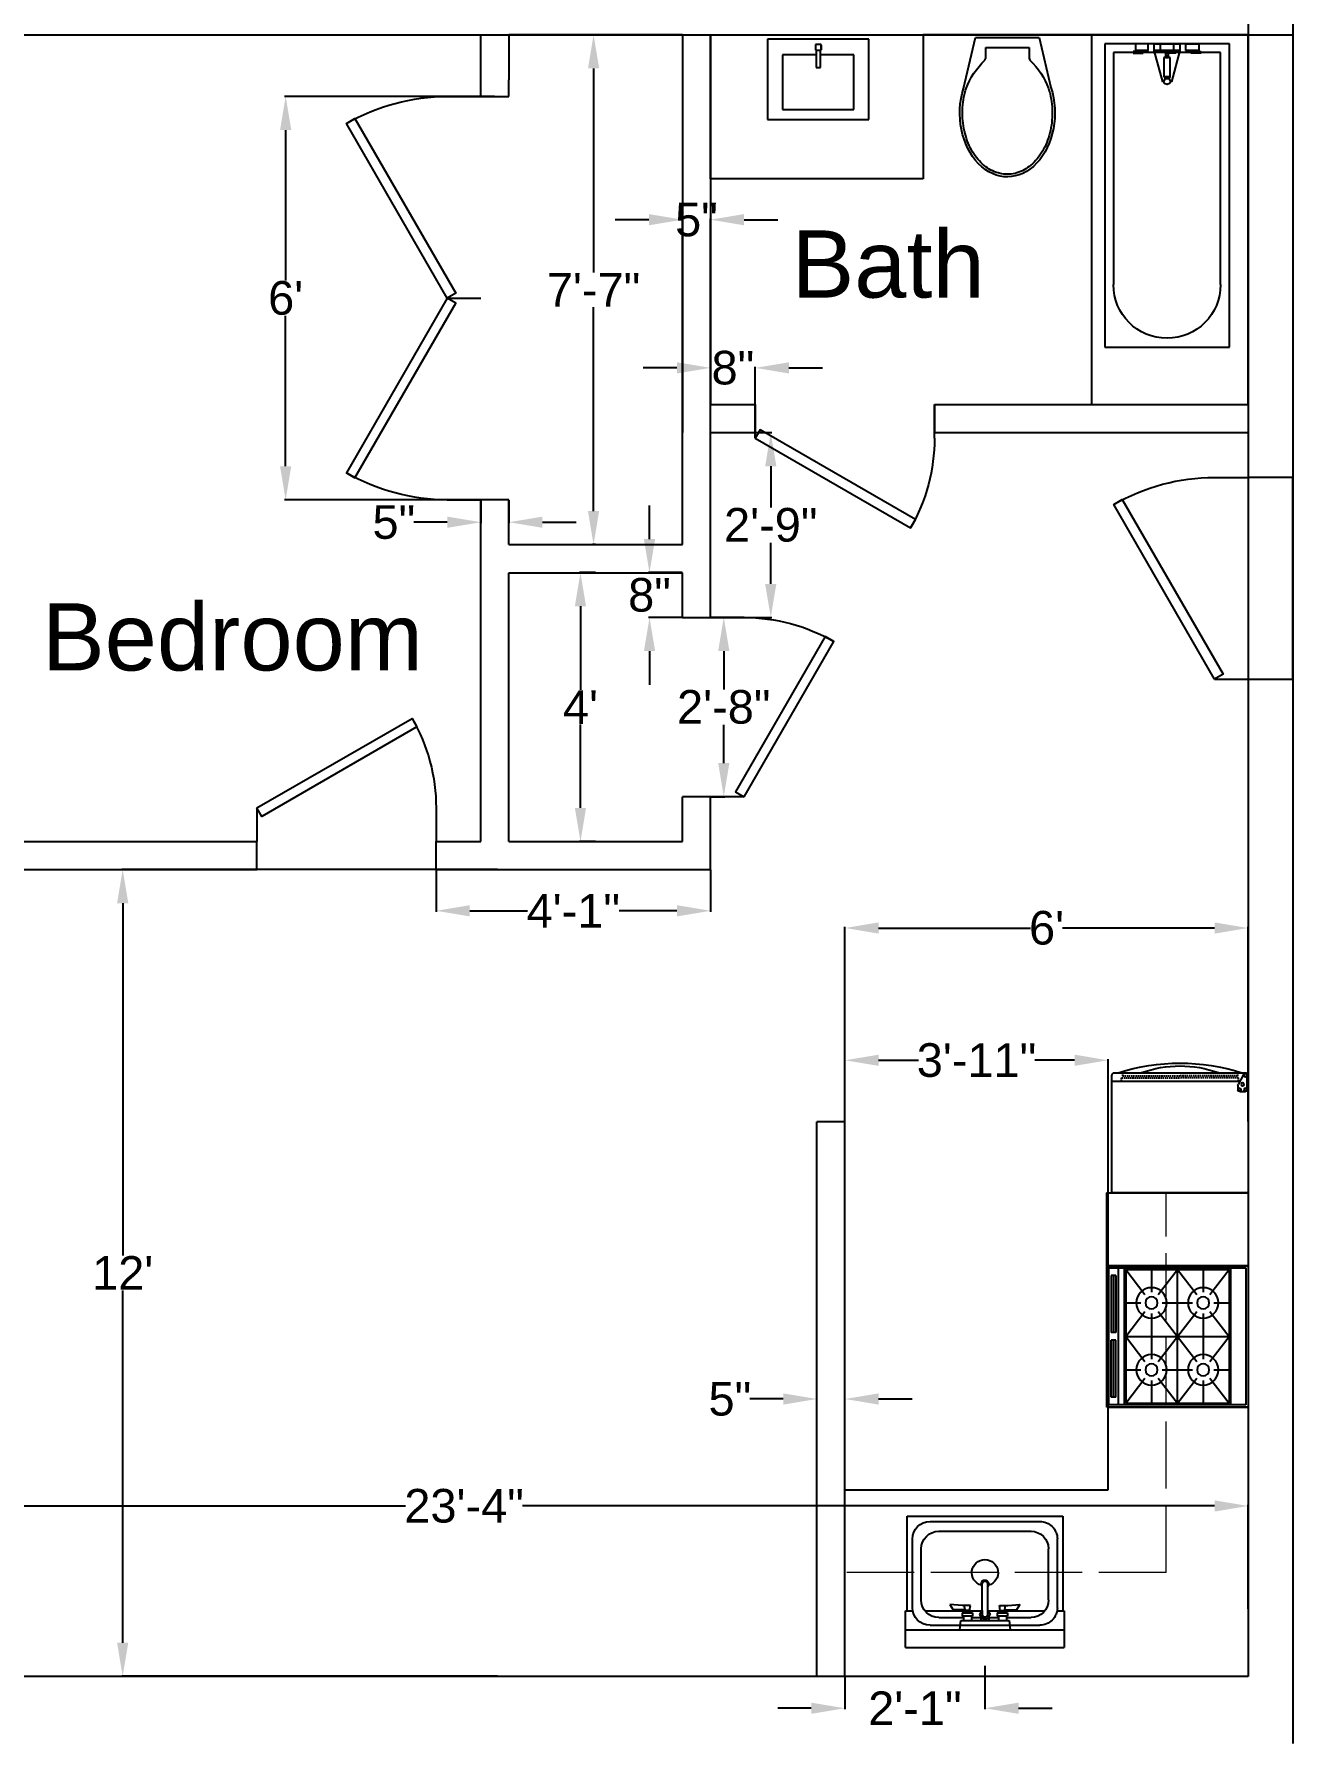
# Model space of a CAD drawing. Header units: inches. Extents: x 2169 to 3045, y 1192 to 2064.
# Drawn here: x 2321 to 2545.8, y 1382.8 to 1686.7 of the extents above; entities that cross this region are included whole.
import ezdxf

# ---------------------------------------------------------------- set-up
doc = ezdxf.new("R2010")
doc.units = ezdxf.units.IN
doc.linetypes.add('ACAD_ISO02W100', pattern=[15, 12, -3])
doc.linetypes.add('HIDDEN', pattern=[9.525, 6.35, -3.175])
for name, color, linetype in [('A PLAN ANNO DIM', 9, 'Continuous'), ('A PLAN ANNO ROOM NAME', 4, 'Continuous'), ('A PLAN APPLIANCE', 254, 'Continuous'), ('A PLAN DOOR', 252, 'Continuous'), ('A PLAN DOOR SADDLE', 253, 'Continuous'), ('A PLAN PFIX', 1, 'Continuous'), ('A PLAN WALL EXTERIOR', 4, 'Continuous'), ('A PLAN WALL INTERIOR', 5, 'Continuous'), ('freecads.com', 7, 'Continuous')]:
    doc.layers.add(name, color=color, linetype=linetype)
doc.layers.add('A PLAN GRID LINES', color=165, linetype='ACAD_ISO02W100', lineweight=0)
doc.styles.get("Standard").update_dxf_attribs({"font": 'Arial.ttf'})
doc.dimstyles.get("Standard").update_dxf_attribs({"dimtxt": 6, "dimasz": 6, "dimexe": 0.18, "dimexo": 0.0625, "dimgap": 0.09, "dimtad": 0, "dimtih": 1, "dimtoh": 1, "dimdec": 4, "dimzin": 0, "dimdsep": 46, "dimlunit": 4, "dimtxsty": 'Standard', "dimcen": 0.1875, "dimadec": 0, "dimazin": 0, "dimtfac": 1, "dimtdec": 4, "dimtofl": 0, "dimtmove": 0, "dimatfit": 3, "dimfxl": 1, "dimtolj": 1, "dimtzin": 0, "dimarcsym": 0})

# ---------------------------------------------------------------- blocks, each defined once
blk = doc.blocks.new('*D44')
at = {"layer": 'A PLAN ANNO DIM', "color": 0, "lineweight": -2, "transparency": 16777216}
for p, q in [((2465.8, 1492.64), (2465.8, 1527.33)), ((2471.8, 1527.15), (2498.93, 1527.15)), ((2531.8, 1527.15), (2504.67, 1527.15)), ((2537.8, 1492.64), (2537.8, 1527.33))]:
    blk.add_line(p, q, dxfattribs=at)
at = {"layer": 'A PLAN ANNO DIM', "color": 0, "transparency": 16777216}
for points in [[(2471.8, 1528.15), (2471.8, 1526.15), (2465.8, 1527.15)], [(2531.8, 1528.15), (2531.8, 1526.15), (2537.8, 1527.15)]]:
    blk.add_solid(points, dxfattribs=at)
at = {"layer": 'Defpoints', "color": 0, "transparency": 16777216}
for p in [(2537.8, 1527.15), (2465.8, 1492.58), (2537.8, 1492.58)]:
    blk.add_point(p, dxfattribs=at)
at = {"layer": 'A PLAN ANNO DIM', "color": 0, "transparency": 16777216, "insert": (2501.8, 1527.15), "char_height": 6, "attachment_point": 5}
blk.add_mtext("\\A1;6'", dxfattribs=at)
blk = doc.blocks.new('*D45')
at = {"layer": 'A PLAN ANNO DIM', "color": 0, "lineweight": -2, "transparency": 16777216}
for p, q in [((2454.8, 1443.08), (2448.8, 1443.08)), ((2460.8, 1443.14), (2460.8, 1443.26)), ((2465.8, 1443.14), (2465.8, 1443.26)), ((2471.8, 1443.08), (2477.8, 1443.08))]:
    blk.add_line(p, q, dxfattribs=at)
at = {"layer": 'A PLAN ANNO DIM', "color": 0, "transparency": 16777216}
for points in [[(2454.8, 1444.08), (2454.8, 1442.08), (2460.8, 1443.08)], [(2471.8, 1444.08), (2471.8, 1442.08), (2465.8, 1443.08)]]:
    blk.add_solid(points, dxfattribs=at)
at = {"layer": 'Defpoints', "color": 0, "transparency": 16777216}
for p in [(2460.8, 1443.08), (2460.8, 1443.08), (2465.8, 1443.08)]:
    blk.add_point(p, dxfattribs=at)
at = {"layer": 'A PLAN ANNO DIM', "color": 0, "transparency": 16777216, "insert": (2445.26, 1443.08), "char_height": 6, "attachment_point": 5}
blk.add_mtext('\\A1;5"', dxfattribs=at)
blk = doc.blocks.new('*D46')
at = {"layer": 'A PLAN ANNO DIM', "color": 0, "lineweight": -2, "transparency": 16777216}
for p, q in [((2403.24, 1675.58), (2365.76, 1675.58)), ((2365.94, 1669.58), (2365.94, 1642.73)), ((2365.94, 1609.58), (2365.94, 1636.42)), ((2400.74, 1603.58), (2365.76, 1603.58))]:
    blk.add_line(p, q, dxfattribs=at)
at = {"layer": 'A PLAN ANNO DIM', "color": 0, "transparency": 16777216}
for points in [[(2364.94, 1669.58), (2366.94, 1669.58), (2365.94, 1675.58)], [(2364.94, 1609.58), (2366.94, 1609.58), (2365.94, 1603.58)]]:
    blk.add_solid(points, dxfattribs=at)
at = {"layer": 'Defpoints', "color": 0, "transparency": 16777216}
for p in [(2403.3, 1675.58), (2365.94, 1603.58), (2400.8, 1603.58)]:
    blk.add_point(p, dxfattribs=at)
at = {"layer": 'A PLAN ANNO DIM', "color": 0, "transparency": 16777216, "insert": (2365.94, 1639.58), "char_height": 6, "attachment_point": 5}
blk.add_mtext("\\A1;6'", dxfattribs=at)
blk = doc.blocks.new('*D47')
at = {"layer": 'A PLAN ANNO DIM', "color": 0, "lineweight": -2, "transparency": 16777216}
for p, q in [((2420.98, 1686.58), (2421.1, 1686.58)), ((2420.92, 1680.58), (2420.92, 1644.17)), ((2420.92, 1601.58), (2420.92, 1637.99)), ((2421.24, 1595.58), (2420.74, 1595.58))]:
    blk.add_line(p, q, dxfattribs=at)
at = {"layer": 'A PLAN ANNO DIM', "color": 0, "transparency": 16777216}
for points in [[(2419.92, 1680.58), (2421.92, 1680.58), (2420.92, 1686.58)], [(2419.92, 1601.58), (2421.92, 1601.58), (2420.92, 1595.58)]]:
    blk.add_solid(points, dxfattribs=at)
at = {"layer": 'Defpoints', "color": 0, "transparency": 16777216}
for p in [(2420.92, 1686.58), (2420.92, 1686.58), (2421.3, 1595.58)]:
    blk.add_point(p, dxfattribs=at)
at = {"layer": 'A PLAN ANNO DIM', "color": 0, "transparency": 16777216, "insert": (2420.92, 1641.08), "char_height": 6, "attachment_point": 5}
blk.add_mtext('\\A1;7\'-7"', dxfattribs=at)
blk = doc.blocks.new('*D48')
at = {"layer": 'A PLAN ANNO DIM', "color": 0, "lineweight": -2, "transparency": 16777216}
for p, q in [((2400.8, 1603.51), (2400.8, 1599.4)), ((2405.8, 1603.51), (2405.8, 1599.4)), ((2394.8, 1599.58), (2388.8, 1599.58)), ((2411.8, 1599.58), (2417.8, 1599.58))]:
    blk.add_line(p, q, dxfattribs=at)
at = {"layer": 'A PLAN ANNO DIM', "color": 0, "transparency": 16777216}
for points in [[(2394.8, 1600.58), (2394.8, 1598.58), (2400.8, 1599.58)], [(2411.8, 1600.58), (2411.8, 1598.58), (2405.8, 1599.58)]]:
    blk.add_solid(points, dxfattribs=at)
at = {"layer": 'Defpoints', "color": 0, "transparency": 16777216}
for p in [(2400.8, 1603.58), (2405.8, 1603.58), (2400.8, 1599.58)]:
    blk.add_point(p, dxfattribs=at)
at = {"layer": 'A PLAN ANNO DIM', "color": 0, "transparency": 16777216, "insert": (2385.26, 1599.58), "char_height": 6, "attachment_point": 5}
blk.add_mtext('\\A1;5"', dxfattribs=at)
blk = doc.blocks.new('*D49')
at = {"layer": 'A PLAN ANNO DIM', "color": 0, "lineweight": -2, "transparency": 16777216}
for p, q in [((2430.8, 1653.58), (2424.8, 1653.58)), ((2436.8, 1615.64), (2436.8, 1653.76)), ((2441.8, 1615.64), (2441.8, 1653.76)), ((2447.8, 1653.58), (2453.8, 1653.58))]:
    blk.add_line(p, q, dxfattribs=at)
at = {"layer": 'A PLAN ANNO DIM', "color": 0, "transparency": 16777216}
for points in [[(2430.8, 1654.58), (2430.8, 1652.58), (2436.8, 1653.58)], [(2447.8, 1654.58), (2447.8, 1652.58), (2441.8, 1653.58)]]:
    blk.add_solid(points, dxfattribs=at)
at = {"layer": 'Defpoints', "color": 0, "transparency": 16777216}
for p in [(2436.8, 1653.58), (2436.8, 1615.58), (2441.8, 1615.58)]:
    blk.add_point(p, dxfattribs=at)
at = {"layer": 'A PLAN ANNO DIM', "color": 0, "transparency": 16777216, "insert": (2439.3, 1653.58), "char_height": 6, "attachment_point": 5}
blk.add_mtext('\\A1;5"', dxfattribs=at)
blk = doc.blocks.new('*D50')
at = {"layer": 'A PLAN ANNO DIM', "color": 0, "lineweight": -2, "transparency": 16777216}
for p, q in [((2421.24, 1590.58), (2418.4, 1590.58)), ((2418.58, 1584.58), (2418.58, 1569.67)), ((2418.58, 1548.58), (2418.58, 1563.49)), ((2421.24, 1542.58), (2418.4, 1542.58))]:
    blk.add_line(p, q, dxfattribs=at)
at = {"layer": 'A PLAN ANNO DIM', "color": 0, "transparency": 16777216}
for points in [[(2417.58, 1584.58), (2419.58, 1584.58), (2418.58, 1590.58)], [(2417.58, 1548.58), (2419.58, 1548.58), (2418.58, 1542.58)]]:
    blk.add_solid(points, dxfattribs=at)
at = {"layer": 'Defpoints', "color": 0, "transparency": 16777216}
for p in [(2418.58, 1590.58), (2421.3, 1590.58), (2421.3, 1542.58)]:
    blk.add_point(p, dxfattribs=at)
at = {"layer": 'A PLAN ANNO DIM', "color": 0, "transparency": 16777216, "insert": (2418.58, 1566.58), "char_height": 6, "attachment_point": 5}
blk.add_mtext("\\A1;4'", dxfattribs=at)
blk = doc.blocks.new('*D51')
at = {"layer": 'A PLAN ANNO DIM', "color": 0, "lineweight": -2, "transparency": 16777216}
for p, q in [((2392.8, 1537.51), (2392.8, 1530.04)), ((2441.8, 1537.51), (2441.8, 1530.04)), ((2398.8, 1530.22), (2409.11, 1530.22)), ((2435.8, 1530.22), (2425.49, 1530.22))]:
    blk.add_line(p, q, dxfattribs=at)
at = {"layer": 'A PLAN ANNO DIM', "color": 0, "transparency": 16777216}
for points in [[(2398.8, 1531.22), (2398.8, 1529.22), (2392.8, 1530.22)], [(2435.8, 1531.22), (2435.8, 1529.22), (2441.8, 1530.22)]]:
    blk.add_solid(points, dxfattribs=at)
at = {"layer": 'Defpoints', "color": 0, "transparency": 16777216}
for p in [(2392.8, 1537.58), (2441.8, 1537.58), (2441.8, 1530.22)]:
    blk.add_point(p, dxfattribs=at)
at = {"layer": 'A PLAN ANNO DIM', "color": 0, "transparency": 16777216, "insert": (2417.3, 1530.22), "char_height": 6, "attachment_point": 5}
blk.add_mtext('\\A1;4\'-1"', dxfattribs=at)
blk = doc.blocks.new('*D52')
at = {"layer": 'A PLAN ANNO DIM', "color": 0, "lineweight": -2, "transparency": 16777216}
for p, q in [((2430.91, 1596.58), (2430.91, 1602.58)), ((2436.74, 1590.58), (2430.73, 1590.58)), ((2436.74, 1582.58), (2430.73, 1582.58)), ((2430.91, 1576.58), (2430.91, 1570.58))]:
    blk.add_line(p, q, dxfattribs=at)
at = {"layer": 'A PLAN ANNO DIM', "color": 0, "transparency": 16777216}
for points in [[(2429.91, 1596.58), (2431.91, 1596.58), (2430.91, 1590.58)], [(2429.91, 1576.58), (2431.91, 1576.58), (2430.91, 1582.58)]]:
    blk.add_solid(points, dxfattribs=at)
at = {"layer": 'Defpoints', "color": 0, "transparency": 16777216}
for p in [(2436.8, 1590.58), (2430.91, 1582.58), (2436.8, 1582.58)]:
    blk.add_point(p, dxfattribs=at)
at = {"layer": 'A PLAN ANNO DIM', "color": 0, "transparency": 16777216, "insert": (2430.91, 1586.58), "char_height": 6, "attachment_point": 5}
blk.add_mtext('\\A1;8"', dxfattribs=at)
blk = doc.blocks.new('*D53')
at = {"layer": 'A PLAN ANNO DIM', "color": 0, "lineweight": -2, "transparency": 16777216}
for p, q in [((2441.86, 1582.58), (2444.35, 1582.58)), ((2444.17, 1576.58), (2444.17, 1569.73)), ((2444.17, 1556.58), (2444.17, 1563.42)), ((2441.86, 1550.58), (2444.35, 1550.58))]:
    blk.add_line(p, q, dxfattribs=at)
at = {"layer": 'A PLAN ANNO DIM', "color": 0, "transparency": 16777216}
for points in [[(2443.17, 1576.58), (2445.17, 1576.58), (2444.17, 1582.58)], [(2443.17, 1556.58), (2445.17, 1556.58), (2444.17, 1550.58)]]:
    blk.add_solid(points, dxfattribs=at)
at = {"layer": 'Defpoints', "color": 0, "transparency": 16777216}
for p in [(2441.8, 1582.58), (2441.8, 1550.58), (2444.17, 1550.58)]:
    blk.add_point(p, dxfattribs=at)
at = {"layer": 'A PLAN ANNO DIM', "color": 0, "transparency": 16777216, "insert": (2444.17, 1566.58), "char_height": 6, "attachment_point": 5}
blk.add_mtext('\\A1;2\'-8"', dxfattribs=at)
blk = doc.blocks.new('*D54')
at = {"layer": 'A PLAN ANNO DIM', "color": 0, "lineweight": -2, "transparency": 16777216}
for p, q in [((2441.86, 1615.58), (2452.74, 1615.58)), ((2452.56, 1609.58), (2452.56, 1602.23)), ((2452.56, 1588.58), (2452.56, 1595.92)), ((2441.86, 1582.58), (2452.74, 1582.58))]:
    blk.add_line(p, q, dxfattribs=at)
at = {"layer": 'A PLAN ANNO DIM', "color": 0, "transparency": 16777216}
for points in [[(2451.56, 1609.58), (2453.56, 1609.58), (2452.56, 1615.58)], [(2451.56, 1588.58), (2453.56, 1588.58), (2452.56, 1582.58)]]:
    blk.add_solid(points, dxfattribs=at)
at = {"layer": 'Defpoints', "color": 0, "transparency": 16777216}
for p in [(2441.8, 1615.58), (2452.56, 1615.58), (2441.8, 1582.58)]:
    blk.add_point(p, dxfattribs=at)
at = {"layer": 'A PLAN ANNO DIM', "color": 0, "transparency": 16777216, "insert": (2452.56, 1599.08), "char_height": 6, "attachment_point": 5}
blk.add_mtext('\\A1;2\'-9"', dxfattribs=at)
blk = doc.blocks.new('*D55')
at = {"layer": 'A PLAN ANNO DIM', "color": 0, "lineweight": -2, "transparency": 16777216}
for p, q in [((2435.8, 1627.13), (2429.8, 1627.13)), ((2441.8, 1620.64), (2441.8, 1627.31)), ((2449.8, 1620.64), (2449.8, 1627.31)), ((2455.8, 1627.13), (2461.8, 1627.13))]:
    blk.add_line(p, q, dxfattribs=at)
at = {"layer": 'A PLAN ANNO DIM', "color": 0, "transparency": 16777216}
for points in [[(2435.8, 1628.13), (2435.8, 1626.13), (2441.8, 1627.13)], [(2455.8, 1628.13), (2455.8, 1626.13), (2449.8, 1627.13)]]:
    blk.add_solid(points, dxfattribs=at)
at = {"layer": 'Defpoints', "color": 0, "transparency": 16777216}
for p in [(2449.8, 1627.13), (2441.8, 1620.58), (2449.8, 1620.58)]:
    blk.add_point(p, dxfattribs=at)
at = {"layer": 'A PLAN ANNO DIM', "color": 0, "transparency": 16777216, "insert": (2445.8, 1627.13), "char_height": 6, "attachment_point": 5}
blk.add_mtext('\\A1;8"', dxfattribs=at)
blk = doc.blocks.new('Kitchen Sink 022')
at = {"layer": 'freecads.com'}
for p, q in [((45478.1, 39404.7), (45478.1, 39298.3)), ((45478.1, 39404.7), (45938.2, 39404.7)), ((45938.2, 39298.3), (45938.2, 39404.7)), ((45478.1, 39353.9), (45938.2, 39353.9)), ((45574.2, 39318.1), (45645.6, 39318.1)), ((45635.1, 39353.9), (45638.3, 39326.9)), ((45638.3, 39326.9), (45778, 39326.9)), ((45645.6, 39314.2), (45642.4, 39314.2)), ((45642.4, 39304.6), (45642.4, 39314.2)), ((45645.6, 39314.2), (45645.6, 39326.9)), ((45669.1, 39314.2), (45669.1, 39326.9)), ((45669.1, 39318.1), (45696.4, 39318.1)), ((45672.3, 39314.2), (45669.1, 39314.2)), ((45672.3, 39304.6), (45672.3, 39314.2)), ((45696.4, 39314.9), (45693.2, 39309.4)), ((45696.4, 39314.9), (45696.4, 39326.9)), ((45719.9, 39314.9), (45719.9, 39326.9)), ((45719.9, 39318.1), (45747.2, 39318.1)), ((45723.1, 39309.4), (45719.9, 39314.9)), ((45747.2, 39314.2), (45744, 39314.2)), ((45744, 39304.6), (45744, 39314.2)), ((45747.2, 39314.2), (45747.2, 39326.9)), ((45770.7, 39314.2), (45770.7, 39326.9)), ((45770.7, 39318.1), (45842.2, 39318.1)), ((45773.9, 39314.2), (45770.7, 39314.2)), ((45773.9, 39304.6), (45773.9, 39314.2)), ((45778, 39326.9), (45781.2, 39353.9)), ((45478.1, 39298.3), (45498.7, 39298.3)), ((45482.1, 39298.3), (45482.1, 39024.5)), ((45523.4, 39267.3), (45523.4, 39118.9)), ((45533.9, 39298.3), (45653.8, 39298.3)), ((45606.6, 39280.1), (45616.3, 39296.3)), ((45642, 39283.4), (45606.6, 39280.1)), ((45650.7, 39296.3), (45616.3, 39296.3)), ((45666.3, 39283.4), (45642, 39283.4)), ((45644, 39304.6), (45642.4, 39304.6)), ((45644, 39304.6), (45646.6, 39301.5)), ((45668.1, 39301.5), (45646.6, 39301.5)), ((45650.7, 39296.3), (45650.9, 39297.7)), ((45663.8, 39297.7), (45650.9, 39297.7)), ((45653.8, 39297.7), (45653.8, 39301.5)), ((45660.9, 39297.7), (45660.9, 39301.5)), ((45660.9, 39298.3), (45699.7, 39298.3)), ((45663.8, 39297.7), (45666.3, 39283.4)), ((45670.7, 39304.6), (45668.1, 39301.5)), ((45672.3, 39304.6), (45670.7, 39304.6)), ((45693.2, 39309.4), (45700.2, 39297.3)), ((45700.2, 39297.3), (45700.2, 39220.5)), ((45716.1, 39297.3), (45723.1, 39309.4)), ((45716.1, 39297.3), (45716.1, 39220.5)), ((45716.7, 39298.3), (45755.4, 39298.3)), ((45745.6, 39304.6), (45744, 39304.6)), ((45745.6, 39304.6), (45748.2, 39301.5)), ((45748.2, 39301.5), (45769.7, 39301.5)), ((45752.5, 39297.7), (45750, 39283.4)), ((45750, 39283.4), (45774.4, 39283.4)), ((45752.5, 39297.7), (45765.4, 39297.7)), ((45755.4, 39297.7), (45755.4, 39301.5)), ((45762.5, 39297.7), (45762.5, 39301.5)), ((45762.5, 39298.3), (45882.4, 39298.3)), ((45765.7, 39296.3), (45765.4, 39297.7)), ((45765.7, 39296.3), (45800, 39296.3)), ((45772.3, 39304.6), (45769.7, 39301.5)), ((45773.9, 39304.6), (45772.3, 39304.6)), ((45774.4, 39283.4), (45809.8, 39280.1)), ((45809.8, 39280.1), (45800, 39296.3)), ((45893, 39267.3), (45893, 39118.9)), ((45917.6, 39298.3), (45938.2, 39298.3)), ((45934.2, 39024.5), (45934.2, 39298.3)), ((45574.2, 39068.1), (45842.2, 39068.1)), ((45482.1, 39024.5), (45934.2, 39024.5))]:
    blk.add_line(p, q, dxfattribs=at)
at = {"layer": 'freecads.com', "ltscale": 0.25}
for p, q in [((45548.8, 39340.4), (45867.6, 39340.4)), ((45669.1, 39314.2), (45645.6, 39314.2)), ((45700.7, 39322.3), (45696.4, 39314.9)), ((45715.6, 39322.3), (45700.7, 39322.3)), ((45719.9, 39314.9), (45715.6, 39322.3)), ((45770.7, 39314.2), (45747.2, 39314.2)), ((45498, 39289.6), (45498, 39090.4)), ((45644, 39304.6), (45670.7, 39304.6)), ((45650.7, 39296.3), (45648.4, 39283.4)), ((45700.2, 39297.3), (45700.2, 39309.4)), ((45716.1, 39309.4), (45716.1, 39297.3)), ((45745.6, 39304.6), (45772.3, 39304.6)), ((45765.7, 39296.3), (45767.9, 39283.4)), ((45918.4, 39289.6), (45918.4, 39090.4)), ((45548.8, 39039.6), (45867.6, 39039.6))]:
    blk.add_line(p, q, dxfattribs=at)
for centre, radius, start, end in [((45548.8, 39289.6), 50.8, 90, 180), ((45708.2, 39309.4), 7.94, 0, 180), ((45867.6, 39289.6), 50.8, 0, 90.0006), ((45708.2, 39188), 38.1, 105.7083, 74.2917), ((45708.2, 39220.5), 11.1, 135.5847, 44.4153), ((45548.8, 39090.4), 50.8, 180, 270), ((45867.6, 39090.4), 50.8, 270, 0.0033)]:
    blk.add_arc(centre, radius, start, end, dxfattribs=at)
at = {"layer": 'freecads.com'}
for centre, radius, start, end in [((45574.2, 39267.3), 50.8, 90, 180), ((45842.2, 39267.3), 50.8, 0, 90), ((45708.2, 39220.5), 7.94, 180, 0), ((45574.2, 39118.9), 50.8, 180, 270), ((45842.2, 39118.9), 50.8, 270, 0)]:
    blk.add_arc(centre, radius, start, end, dxfattribs=at)
blk = doc.blocks.new('*D42')
at = {"layer": 'A PLAN ANNO DIM', "color": 0, "lineweight": -2, "transparency": 16777216}
for p, q in [((2490.8, 1395.45), (2490.8, 1387.7)), ((2465.8, 1393.51), (2465.8, 1387.7)), ((2459.8, 1387.88), (2453.8, 1387.88)), ((2496.8, 1387.88), (2502.8, 1387.88))]:
    blk.add_line(p, q, dxfattribs=at)
at = {"layer": 'A PLAN ANNO DIM', "color": 0, "transparency": 16777216}
for points in [[(2459.8, 1388.88), (2459.8, 1386.88), (2465.8, 1387.88)], [(2496.8, 1388.88), (2496.8, 1386.88), (2490.8, 1387.88)]]:
    blk.add_solid(points, dxfattribs=at)
at = {"layer": 'Defpoints', "color": 0, "transparency": 16777216}
for p in [(2490.8, 1395.51), (2465.8, 1393.58), (2465.8, 1387.88)]:
    blk.add_point(p, dxfattribs=at)
at = {"layer": 'A PLAN ANNO DIM', "color": 0, "transparency": 16777216, "insert": (2478.3, 1387.88), "char_height": 6, "attachment_point": 5}
blk.add_mtext('\\A1;2\'-1"', dxfattribs=at)
blk = doc.blocks.new('Hob 005')
at = {"layer": 'freecads.com'}
for p, q in [((66183, 33699), (66183, 32769)), ((67113, 33699), (66183, 33699)), ((66198, 33684), (66198, 32784)), ((67098, 33684), (66198, 33684)), ((66198, 33624), (67098, 33624)), ((66248, 33669), (66623, 33669)), ((66248, 33639), (66248, 33669)), ((66248, 33654), (66623, 33654)), ((66248, 33639), (66623, 33639)), ((66623, 33639), (66623, 33669)), ((67048, 33669), (66673, 33669)), ((66673, 33639), (66673, 33669)), ((67048, 33654), (66673, 33654)), ((67048, 33639), (66673, 33639)), ((67048, 33639), (67048, 33669)), ((67098, 32784), (67098, 33684)), ((67113, 32769), (67113, 33699)), ((66198, 33584), (67098, 33584)), ((66208, 33574), (66208, 32894)), ((66208, 33574), (67088, 33574)), ((66208, 33574), (66373, 33447)), ((66428, 33574), (66428, 33474)), ((66648, 33574), (66484, 33447)), ((66648, 33574), (66813, 33447)), ((66648, 33574), (66648, 33234)), ((66868, 33574), (66868, 33474)), ((67088, 33574), (66924, 33447)), ((67088, 33574), (67088, 32894)), ((66208, 33404), (66358, 33404)), ((66498, 33404), (66648, 33404)), ((66648, 33404), (66798, 33404)), ((66938, 33404), (67088, 33404)), ((66373, 33361), (66208, 33234)), ((66428, 33334), (66428, 33234)), ((66484, 33361), (66648, 33234)), ((66813, 33361), (66648, 33234)), ((66868, 33334), (66868, 33234)), ((66924, 33361), (67088, 33234)), ((66208, 33234), (66373, 33107)), ((66648, 33234), (66208, 33234)), ((66428, 33234), (66428, 33134)), ((66648, 33234), (66484, 33107)), ((66648, 33234), (66648, 32894)), ((66648, 33234), (66813, 33107)), ((67088, 33234), (66648, 33234)), ((66868, 33234), (66868, 33134)), ((67088, 33234), (66924, 33107)), ((66208, 33064), (66358, 33064)), ((66498, 33064), (66648, 33064)), ((66648, 33064), (66798, 33064)), ((66938, 33064), (67088, 33064)), ((66373, 33021), (66208, 32894)), ((66428, 32994), (66428, 32894)), ((66484, 33021), (66648, 32894)), ((66813, 33021), (66648, 32894)), ((66868, 32994), (66868, 32894)), ((66924, 33021), (67088, 32894)), ((66198, 32884), (67098, 32884)), ((66208, 32894), (67088, 32894)), ((66183, 32769), (67113, 32769)), ((66198, 32784), (67098, 32784))]:
    blk.add_line(p, q, dxfattribs=at)
for centre, radius in [((66428, 33404), 100), ((66868, 33404), 100), ((66428, 33404), 40), ((66868, 33404), 40), ((66428, 33064), 100), ((66868, 33064), 100), ((66428, 33064), 40), ((66868, 33064), 40)]:
    blk.add_circle(centre, radius, dxfattribs=at)
blk = doc.blocks.new('Fridge 002')
at = {"layer": 'freecads.com'}
for p, q in [((26385.9, 10835.7), (25785.9, 10835.7)), ((25785.9, 10835.7), (25785.9, 10316.7)), ((26385.9, 10316.7), (26385.9, 10835.7)), ((26341.4, 10361.1), (26341.4, 10381.1)), ((26349.3, 10389), (26374.2, 10389)), ((26382.1, 10381.1), (26382.1, 10317.6)), ((26349.7, 10343.9), (25785.9, 10343.9)), ((25785.9, 10343.9), (25785.9, 10316.7)), ((25797, 10305.7), (26374.9, 10305.7)), ((25797, 10305.7), (26374.9, 10305.7)), ((26366.2, 10313.8), (26342.4, 10357.3)), ((26374.2, 10309.8), (26373.1, 10309.8)), ((26385.9, 10343.9), (26382.1, 10343.9)), ((26385.9, 10346.5), (26385.9, 10319.3)), ((26385.9, 10316.7), (26385.9, 10343.9))]:
    blk.add_line(p, q, dxfattribs=at)
at = {"layer": 'freecads.com', "linetype": 'HIDDEN'}
for p, q in [((25827.9, 10343.9), (25827.9, 10329.1)), ((25827.9, 10329.1), (26085.9, 10329.1)), ((25831.7, 10305.7), (25831.7, 10318.9)), ((25831.7, 10318.9), (26085.9, 10318.9)), ((26344, 10329.1), (26085.9, 10329.1)), ((26340.2, 10318.9), (26085.9, 10318.9)), ((26340.2, 10305.7), (26340.2, 10318.9)), ((26344, 10343.9), (26344, 10329.1))]:
    blk.add_line(p, q, dxfattribs=at)
at = {"layer": 'freecads.com'}
for centre, radius in [((26349.3, 10381.1), 6.63), ((26361.7, 10357.1), 6.63), ((26374.2, 10381.1), 6.63), ((26374.2, 10317.6), 6.98)]:
    blk.add_circle(centre, radius, dxfattribs=at)
for centre, radius, start, end in [((26349.3, 10381.1), 7.88, 90, 180), ((26374.2, 10381.1), 7.88, 360, 90), ((25797, 10316.7), 11, 180, 270), ((25797, 10316.7), 11, 180, 270), ((26085.9, 11175), 911.2, 252.55459, 287.44541), ((26085.9, 10772.4), 496.5, 250.07703, 289.92297), ((26349.3, 10361.1), 7.88, 180, 208.74057), ((26373.1, 10317.6), 7.88, 208.74057, 270), ((26374.2, 10317.6), 7.88, 270, 360), ((26374.9, 10316.7), 11, 270, 360), ((26374.9, 10316.7), 11, 270, 360)]:
    blk.add_arc(centre, radius, start, end, dxfattribs=at)
blk = doc.blocks.new('Toilet 065')
at = {"layer": 'freecads.com'}
for p, q in [((261760.7, 272738.4), (261710.6, 272524.6)), ((262033.6, 272738.4), (261760.7, 272738.4)), ((261989.2, 272695.9), (261804.3, 272695.9)), ((261804.3, 272695.9), (261804.3, 272650.1)), ((261989.2, 272650.1), (261989.2, 272695.9)), ((262084.6, 272521.1), (262033.6, 272738.4)), ((261800.7, 272641.5), (261800.6, 272641.4)), ((261804.3, 272650.1), (261800.7, 272641.5)), ((261993.5, 272641.5), (261989.2, 272650.1)), ((261993.4, 272641.4), (261993.5, 272641.5))]:
    blk.add_line(p, q, dxfattribs=at)
for centre, start, end in [((262023.8, 272407.3), 133.63175, 159.58652), ((261769.8, 272407.3), 20.41348, 46.36825)]:
    blk.add_arc(centre, 323.4, start, end, dxfattribs=at)
blk.add_ellipse((261897, 272415.8), major_axis=(0, -272.8), ratio=0.74463, start_param=4.302209, end_param=8.249905, dxfattribs=at)
blk.add_open_spline([(261720.7, 272520.1), (261718.7, 272513.3), (261716.4, 272505.3), (261711, 272482.8), (261708.5, 272468.1), (261705.3, 272438.3), (261704.7, 272423.2), (261705.3, 272393.1), (261706.6, 272378.1), (261711, 272348.6), (261714.2, 272334.1), (261722.3, 272306.1), (261727.2, 272292.6), (261738.7, 272267), (261745.2, 272254.8), (261759.7, 272232.3), (261767.7, 272221.9), (261784.7, 272203.1), (261793.7, 272194.7), (261812.7, 272180.2), (261822.6, 272174.1), (261843, 272164.2), (261853.4, 272160.5), (261874.6, 272155.4), (261885.3, 272154.1), (261906.7, 272154), (261917.4, 272155.1), (261938.6, 272159.9), (261949.1, 272163.5), (261969.5, 272173.1), (261979.5, 272179), (261998.5, 272193.3), (262007.7, 272201.5), (262024.8, 272220), (262032.8, 272230.3), (262047.5, 272252.7), (262054.1, 272264.7), (262065.8, 272290.2), (262070.8, 272303.6), (262079.1, 272331.5), (262082.4, 272345.9), (262087.1, 272375.3), (262088.5, 272390.3), (262089.3, 272420.4), (262088.8, 272435.5), (262085.9, 272465.4), (262083.5, 272480.1), (262078.3, 272502.3), (262076.2, 272510.1), (262073.3, 272520.1)], degree=3, knots=[4.302209, 4.302209, 4.302209, 4.302209, 4.399567, 4.399567, 4.570324, 4.570324, 4.741082, 4.741082, 4.91184, 4.91184, 5.082597, 5.082597, 5.253355, 5.253355, 5.424112, 5.424112, 5.59487, 5.59487, 5.765627, 5.765627, 5.936385, 5.936385, 6.107142, 6.107142, 6.2779, 6.2779, 6.448657, 6.448657, 6.619415, 6.619415, 6.790172, 6.790172, 6.96093, 6.96093, 7.131688, 7.131688, 7.302445, 7.302445, 7.473203, 7.473203, 7.64396, 7.64396, 7.814718, 7.814718, 7.985475, 7.985475, 8.156233, 8.156233, 8.249905, 8.249905, 8.249905, 8.249905], dxfattribs=at)
blk = doc.blocks.new('Sink 002')
at = {"layer": 'freecads.com'}
for p, q in [((-161.8, 221.3, 3732.1), (238.2, 221.3, 3732.1)), ((-161.8, -96.4, 3732.1), (-161.8, 221.3, 3732.1)), ((238.2, 221.3, 3732.1), (238.2, -96.4, 3732.1)), ((-102.6, 159.4, 3732.1), (29.8, 159.4, 3732.1)), ((-102.6, -57, 3732.1), (-102.6, 159.4, 3732.1)), ((46.7, 159.4, 3732.1), (179, 159.4, 3732.1)), ((179, 159.4, 3732.1), (179, -57, 3732.1)), ((179, -57, 3732.1), (-102.6, -57, 3732.1)), ((238.2, -96.4, 3732.1), (-161.8, -96.4, 3732.1))]:
    blk.add_line(p, q, dxfattribs=at)
at = {"layer": 'freecads.com', "ltscale": 10}
for p, q in [((26.9, 199.7, 3732.1), (49.5, 199.7, 3732.1)), ((26.9, 177.2, 3732.1), (26.9, 199.7, 3732.1)), ((26.9, 197.2, 3732.1), (26.9, 179.1, 3732.1)), ((49.5, 177.2, 3732.1), (26.9, 177.2, 3732.1)), ((29.8, 109, 3732.1), (29.8, 177.2, 3732.1)), ((46.7, 177.2, 3732.1), (46.7, 109, 3732.1)), ((49.5, 199.7, 3732.1), (49.5, 177.2, 3732.1)), ((46.7, 109, 3732.1), (29.8, 109, 3732.1))]:
    blk.add_line(p, q, dxfattribs=at)
blk = doc.blocks.new('Bathtub 001')
at = {"layer": 'freecads.com'}
for p, q in [((31394, 20820), (31394, 22620)), ((31394, 22620), (32135, 22620)), ((31447, 21190), (31447, 22567)), ((31447, 22567), (32082, 22567)), ((32082, 22567), (32082, 21190)), ((32135, 22620), (32135, 20820)), ((32135, 20820), (31394, 20820))]:
    blk.add_line(p, q, dxfattribs=at)
at = {"layer": 'freecads.com', "ltscale": 2}
for p, q in [((31623, 22574), (31563, 22574)), ((31563, 22574), (31563, 22564)), ((31563, 22564), (31623, 22564)), ((31653, 22620), (31577, 22620)), ((31577, 22620), (31577, 22579)), ((31577, 22579), (31653, 22579)), ((31650, 22579), (31579, 22579)), ((31579, 22579), (31579, 22574)), ((31579, 22574), (31650, 22574)), ((31606, 22574), (31606, 22564)), ((31623, 22564), (31623, 22574)), ((31650, 22574), (31650, 22579)), ((31653, 22579), (31653, 22620)), ((31841, 22620), (31689, 22620)), ((31689, 22620), (31689, 22579)), ((31841, 22579), (31689, 22579)), ((31689, 22579), (31739, 22393)), ((31689, 22579), (31841, 22579)), ((31773, 22574), (31713, 22574)), ((31713, 22574), (31713, 22564)), ((31713, 22564), (31773, 22564)), ((31803, 22620), (31727, 22620)), ((31727, 22620), (31727, 22579)), ((31727, 22579), (31803, 22579)), ((31800, 22579), (31729, 22579)), ((31729, 22579), (31729, 22574)), ((31729, 22574), (31800, 22574)), ((31756, 22574), (31756, 22564)), ((31756, 22561), (31773, 22561)), ((31756, 22551), (31756, 22561)), ((31773, 22551), (31756, 22551)), ((31756, 22548), (31773, 22548)), ((31756, 22538), (31756, 22548)), ((31773, 22564), (31773, 22574)), ((31773, 22561), (31773, 22551)), ((31773, 22548), (31773, 22538)), ((31790, 22393), (31841, 22579)), ((31800, 22574), (31800, 22579)), ((31803, 22579), (31803, 22620)), ((31841, 22579), (31841, 22620)), ((31877, 22620), (31953, 22620)), ((31877, 22579), (31877, 22620)), ((31953, 22579), (31877, 22579)), ((31879, 22574), (31879, 22579)), ((31879, 22579), (31951, 22579)), ((31951, 22574), (31879, 22574)), ((31906, 22574), (31966, 22574)), ((31906, 22564), (31906, 22574)), ((31966, 22564), (31906, 22564)), ((31923, 22574), (31923, 22564)), ((31951, 22579), (31951, 22574)), ((31953, 22620), (31953, 22579)), ((31966, 22574), (31966, 22564)), ((31746, 22538), (31783, 22538)), ((31746, 22424), (31746, 22538)), ((31773, 22538), (31756, 22538)), ((31783, 22538), (31783, 22424)), ((31739, 22393), (31745, 22393)), ((31755, 22414), (31745, 22395)), ((31745, 22395), (31746, 22395)), ((31755, 22414), (31746, 22424)), ((31746, 22424), (31783, 22424)), ((31783, 22424), (31746, 22424)), ((31773, 22414), (31755, 22414)), ((31773, 22414), (31755, 22414)), ((31783, 22424), (31773, 22414)), ((31784, 22395), (31773, 22414)), ((31783, 22395), (31784, 22395)), ((31784, 22393), (31790, 22393))]:
    blk.add_line(p, q, dxfattribs=at)
at = {"layer": 'freecads.com'}
blk.add_arc((31765, 21190), 318, 180, 0, dxfattribs=at)
at = {"layer": 'freecads.com', "ltscale": 2}
blk.add_ellipse((31765, 22393), major_axis=(-19.2, 0), ratio=0.730626, start_param=6.096413, end_param=9.61155, dxfattribs=at)
blk = doc.blocks.new('*D57')
at = {"layer": 'A PLAN ANNO DIM', "color": 0, "lineweight": -2, "transparency": 16777216}
for p, q in [((2257.8, 1405.64), (2257.8, 1424.16)), ((2263.8, 1423.98), (2387.35, 1423.98)), ((2531.8, 1423.98), (2408.25, 1423.98)), ((2537.8, 1405.64), (2537.8, 1424.16))]:
    blk.add_line(p, q, dxfattribs=at)
at = {"layer": 'A PLAN ANNO DIM', "color": 0, "transparency": 16777216}
for points in [[(2263.8, 1424.98), (2263.8, 1422.98), (2257.8, 1423.98)], [(2531.8, 1424.98), (2531.8, 1422.98), (2537.8, 1423.98)]]:
    blk.add_solid(points, dxfattribs=at)
at = {"layer": 'Defpoints', "color": 0, "transparency": 16777216}
for p in [(2537.8, 1423.98), (2257.8, 1405.58), (2537.8, 1405.58)]:
    blk.add_point(p, dxfattribs=at)
at = {"layer": 'A PLAN ANNO DIM', "color": 0, "transparency": 16777216, "insert": (2397.8, 1423.98), "char_height": 6, "attachment_point": 5}
blk.add_mtext('\\A1;23\'-4"', dxfattribs=at)
blk = doc.blocks.new('*D58')
at = {"layer": 'A PLAN ANNO DIM', "color": 0, "lineweight": -2, "transparency": 16777216}
for p, q in [((2465.8, 1426.91), (2465.8, 1503.72)), ((2471.8, 1503.54), (2478.91, 1503.54)), ((2506.8, 1503.54), (2499.69, 1503.54)), ((2512.8, 1426.91), (2512.8, 1503.72))]:
    blk.add_line(p, q, dxfattribs=at)
at = {"layer": 'A PLAN ANNO DIM', "color": 0, "transparency": 16777216}
for points in [[(2471.8, 1504.54), (2471.8, 1502.54), (2465.8, 1503.54)], [(2506.8, 1504.54), (2506.8, 1502.54), (2512.8, 1503.54)]]:
    blk.add_solid(points, dxfattribs=at)
at = {"layer": 'Defpoints', "color": 0, "transparency": 16777216}
for p in [(2465.8, 1503.54), (2465.8, 1426.84), (2512.8, 1426.84)]:
    blk.add_point(p, dxfattribs=at)
at = {"layer": 'A PLAN ANNO DIM', "color": 0, "transparency": 16777216, "insert": (2489.3, 1503.54), "char_height": 6, "attachment_point": 5}
blk.add_mtext('\\A1;3\'-11"', dxfattribs=at)
blk = doc.blocks.new('*D59')
at = {"layer": 'A PLAN ANNO DIM', "color": 0, "lineweight": -2, "transparency": 16777216}
for p, q in [((2403.74, 1537.58), (2336.66, 1537.58)), ((2336.84, 1531.58), (2336.84, 1468.68)), ((2336.84, 1399.58), (2336.84, 1462.47)), ((2403.74, 1393.58), (2336.66, 1393.58))]:
    blk.add_line(p, q, dxfattribs=at)
at = {"layer": 'A PLAN ANNO DIM', "color": 0, "transparency": 16777216}
for points in [[(2335.84, 1531.58), (2337.84, 1531.58), (2336.84, 1537.58)], [(2335.84, 1399.58), (2337.84, 1399.58), (2336.84, 1393.58)]]:
    blk.add_solid(points, dxfattribs=at)
at = {"layer": 'Defpoints', "color": 0, "transparency": 16777216}
for p in [(2336.84, 1537.58), (2403.8, 1537.58), (2403.8, 1393.58)]:
    blk.add_point(p, dxfattribs=at)
at = {"layer": 'A PLAN ANNO DIM', "color": 0, "transparency": 16777216, "insert": (2336.84, 1465.58), "char_height": 6, "attachment_point": 5}
blk.add_mtext("\\A1;12'", dxfattribs=at)
blk = doc.blocks.new('*U36')
for p, q in [((0, 0), (0, -6)), ((32, 0), (32, -6))]:
    blk.add_line(p, q)
blk.add_lwpolyline([(0, 0), (27.71, 16), (28.59, 14.48), (0.87, -1.52)], close=True)
blk.add_arc((0, 0), 32, 0, 30)
blk = doc.blocks.new('*U37')
for p, q in [((0, 0), (0, 6)), ((32, 0), (32, 6))]:
    blk.add_line(p, q)
blk.add_lwpolyline([(0, 0), (27.71, -16), (28.59, -14.48), (0.87, 1.52)], close=True)
blk.add_arc((0, 0), 32, 330, 0)
blk = doc.blocks.new('*U38')
for p, q in [((0, 0), (0, -6)), ((32, 0), (32, -6))]:
    blk.add_line(p, q)
blk.add_lwpolyline([(0, 0), (27.71, 16), (28.59, 14.48), (0.88, -1.52)], close=True)
blk.add_arc((0, 0), 32, 0, 30)
blk = doc.blocks.new('*U39')
for p, q in [((0, 0), (0, -6)), ((-36, 0), (-36, -6))]:
    blk.add_line(p, q)
blk.add_lwpolyline([(0, 0), (-31.18, 18), (-32.05, 16.48), (-0.88, -1.52)], close=True)
blk.add_arc((0, 0), 36, 150, 180)
blk = doc.blocks.new('*U40')
for p, q in [((0, 0), (0, -6)), ((36, 0), (36, -6))]:
    blk.add_line(p, q)
blk.add_lwpolyline([(0, 0), (31.18, 18), (32.05, 16.48), (0.88, -1.52)], close=True)
blk.add_arc((0, 0), 36, 0, 30)

msp = doc.modelspace()

# ---------------------------------------------------------------- linework, layer by layer
at = {"layer": 'A PLAN ANNO ROOM NAME'}
msp.add_line((2245.80012, 1686.57518), (2545.80012, 1686.57518), dxfattribs=at)
at = {"layer": 'A PLAN DOOR SADDLE'}
for p, q in [((2545.80012, 1607.57518), (2537.80012, 1607.57518)), ((2537.80012, 1607.57518), (2537.80012, 1571.57518)), ((2545.80012, 1571.57518), (2545.80012, 1607.57518)), ((2545.80012, 1571.57518), (2545.80012, 1607.57518)), ((2537.80012, 1571.57518), (2545.80012, 1571.57518))]:
    msp.add_line(p, q, dxfattribs=at)
at = {"layer": 'A PLAN GRID LINES'}
for q in [(2523.14304, 1479.87171), (2465.80012, 1412.08494)]:
    msp.add_line((2523.14304, 1412.08494), q, dxfattribs=at)
at = {"layer": 'A PLAN PFIX'}
for p, q in [((2441.80012, 1660.84563), (2441.80012, 1686.57518)), ((2494.80012, 1686.57518), (2479.80012, 1686.57518)), ((2479.80012, 1686.57518), (2479.80012, 1660.84563)), ((2509.80012, 1686.57518), (2494.80012, 1686.57518)), ((2537.80012, 1686.57518), (2509.80012, 1686.57518)), ((2509.80012, 1686.57518), (2509.80012, 1620.57518)), ((2537.80012, 1620.57518), (2537.80012, 1686.57518)), ((2479.80012, 1660.84563), (2441.80012, 1660.84563)), ((2509.80012, 1620.57518), (2537.80012, 1620.57518)), ((2512.53557, 1479.87171), (2512.53557, 1466.87171)), ((2512.53557, 1479.87171), (2537.77916, 1479.87171)), ((2512.53557, 1466.87171), (2537.77916, 1466.87171)), ((2537.80012, 1441.57518), (2512.80012, 1441.5647)), ((2512.80012, 1426.84394), (2512.80012, 1441.5647)), ((2465.80012, 1426.84394), (2512.80012, 1426.84394))]:
    msp.add_line(p, q, dxfattribs=at)
at = {"layer": 'A PLAN WALL EXTERIOR'}
for p, q in [((2537.80012, 1694.57518), (2537.80012, 1393.57518)), ((2545.80012, 1694.57518), (2545.80012, 1381.57518)), ((2537.80012, 1393.57518), (2269.80012, 1393.57518))]:
    msp.add_line(p, q, dxfattribs=at)
at = {"layer": 'A PLAN WALL INTERIOR'}
for p, q in [((2400.80012, 1675.57518), (2400.80012, 1686.57518)), ((2436.80012, 1686.57518), (2405.80012, 1686.57518)), ((2405.80012, 1686.57518), (2405.80012, 1678.55058)), ((2436.80012, 1686.57518), (2436.80012, 1615.57518)), ((2441.80012, 1686.57518), (2441.80012, 1620.57518)), ((2405.80012, 1675.57518), (2405.80012, 1678.55058)), ((2400.80012, 1675.57518), (2405.80012, 1675.57518)), ((2441.80012, 1620.57518), (2449.80012, 1620.57518)), ((2449.80012, 1620.57518), (2449.80012, 1615.57518)), ((2481.80012, 1620.57518), (2537.80012, 1620.57518)), ((2481.80012, 1620.57518), (2481.80012, 1615.57518)), ((2436.80012, 1595.57518), (2436.80012, 1615.57518)), ((2441.80012, 1582.57518), (2441.80012, 1615.57518)), ((2441.80012, 1615.57518), (2449.80012, 1615.57518)), ((2481.80012, 1615.57518), (2537.80012, 1615.57518)), ((2400.80012, 1595.57518), (2400.80012, 1603.57518)), ((2405.80012, 1603.57518), (2400.80012, 1603.57518)), ((2405.80012, 1595.57518), (2405.80012, 1603.57518)), ((2400.80012, 1590.57518), (2400.80012, 1595.57518)), ((2405.80012, 1595.57518), (2436.80012, 1595.57518)), ((2400.80012, 1542.57518), (2400.80012, 1590.57518)), ((2405.80012, 1542.57518), (2405.80012, 1590.57518)), ((2405.80012, 1590.57518), (2436.80012, 1590.57518)), ((2436.80012, 1582.57518), (2436.80012, 1590.57518)), ((2436.80012, 1582.57518), (2441.80012, 1582.57518)), ((2436.80012, 1542.57518), (2436.80012, 1550.57518)), ((2441.80012, 1550.57518), (2436.80012, 1550.57518)), ((2441.80012, 1537.57518), (2441.80012, 1550.57518)), ((2257.80012, 1542.57518), (2360.80012, 1542.57518)), ((2360.80012, 1537.57518), (2360.80012, 1542.57518)), ((2392.80012, 1542.57518), (2400.80012, 1542.57518)), ((2392.80012, 1537.57518), (2392.80012, 1542.57518)), ((2405.80012, 1542.57518), (2436.80012, 1542.57518)), ((2257.80012, 1537.57518), (2360.80012, 1537.57518)), ((2392.80012, 1537.57518), (2441.80012, 1537.57518)), ((2460.80012, 1393.57518), (2460.80012, 1492.57518)), ((2465.80012, 1492.57518), (2460.80012, 1492.57518)), ((2465.80012, 1393.57518), (2465.80012, 1492.57518))]:
    msp.add_line(p, q, dxfattribs=at)

# ---------------------------------------------------------------- block references
at = {"layer": 'A PLAN ANNO DIM', "xscale": -1}
for name, p, rotation in [('*U39', (2394.80012, 1639.57518), 89.99999999999977), ('*U40', (2394.80012, 1639.57518), 89.99999999999977), ('*U37', (2360.80012, 1548.57518), 180)]:
    msp.add_blockref(name, p, dxfattribs=dict(at, rotation=rotation))
at = {"layer": 'A PLAN APPLIANCE'}
for name, p, xscale, yscale, zscale, rotation in [('Fridge 002', (1469.63616, 1918.51558), -0.04048153412578887, 0.04048153412578887, 0.04048153412578887, 180), ('Hob 005', (3427.2533, 3263.33274), -0.02714365002985019, 0.02714365002985019, 0.02714365002985019, 89.99999999999977)]:
    msp.add_blockref(name, p, dxfattribs=dict(at, xscale=xscale, yscale=yscale, zscale=zscale, rotation=rotation))
at = {"layer": 'A PLAN DOOR', "xscale": -1}
for name, p, rotation in [('*U36', (2449.80012, 1614.57518), 180), ('*U39', (2531.80012, 1571.57518), 89.99999999999977), ('*U38', (2447.80012, 1550.57518), 269.9999999999998)]:
    msp.add_blockref(name, p, dxfattribs=dict(at, rotation=rotation))
at = {"layer": 'A PLAN PFIX'}
for name, p, xscale, yscale, zscale, rotation in [('Sink 002', (2462.75621, 1675.83749, -168.46305), -0.04513894316020234, 0.04513894316020234, 0.04513894316020234, 359.9999999999998), ('Toilet 065', (13437.05832, -9709.11523), -0.04178077129420097, 0.04178077129420097, 0.04178077129420097, 359.9999999999998), ('Bathtub 001', (3478.62614, 1004.70655), -0.03007444774919357, 0.03007444774919357, 0.03007444774919357, 359.9999999999998), ('Kitchen Sink 022', (-322.22175, 3823.83379), -0.06154309937321652, 0.06154309937321652, 0.06154309937321652, 180)]:
    msp.add_blockref(name, p, dxfattribs=dict(at, xscale=xscale, yscale=yscale, zscale=zscale, rotation=rotation))

# ---------------------------------------------------------------- texts
at = {"layer": 'A PLAN ANNO ROOM NAME', "char_height": 12}
for s, insert, attachment_point in [('Bath', (2456.28125, 1651.67593), 1), ('Bedroom', (2322.4492, 1572.94865), 7)]:
    msp.add_mtext_dynamic_manual_height_columns(s, width=48.6996659, gutter_width=12.5, heights=[0], dxfattribs=dict(at, insert=insert, attachment_point=attachment_point))

# ---------------------------------------------------------------- dimensions: what is measured, and where the dimension line sits
at = {"layer": 'A PLAN ANNO DIM'}
for base, p1, p2, picture, middle in [((2420.92012, 1686.57518), (2421.30012, 1595.57518), (2420.92012, 1686.57518), '*D47', (2420.92012, 1641.07518)), ((2430.91372, 1582.57518), (2436.80012, 1590.57518), (2436.80012, 1582.57518), '*D52', (2430.91372, 1586.57518)), ((2418.57938, 1590.57518), (2421.30012, 1542.57518), (2421.30012, 1590.57518), '*D50', (2418.57938, 1566.57518)), ((2444.17445, 1550.57518), (2441.80012, 1582.57518), (2441.80012, 1550.57518), '*D53', (2444.17445, 1566.57518)), ((2336.83711, 1537.57518), (2403.80012, 1393.57518), (2403.80012, 1537.57518), '*D59', (2336.83711, 1465.57518))]:
    dim = msp.add_linear_dim(base=base, p1=p1, p2=p2, angle=270, dimstyle='Standard', dxfattribs=at)
    dim.commit()
    dim.dimension.update_dxf_attribs({"geometry": picture, "text_midpoint": middle})
for base, p1, p2, picture, middle in [((2365.94454, 1603.57518), (2403.30012, 1675.57518), (2400.80012, 1603.57518), '*D46', (2365.94454, 1639.57518)), ((2452.55831, 1615.57518), (2441.80012, 1582.57518), (2441.80012, 1615.57518), '*D54', (2452.55831, 1599.07518))]:
    dim = msp.add_linear_dim(base=base, p1=p1, p2=p2, angle=270, dimstyle='Standard', dxfattribs=at)
    dim.commit()
    dim.dimension.update_dxf_attribs({"geometry": picture, "text_midpoint": middle, "dimtype": 160})
for base, p1, p2, picture, middle in [((2436.80012, 1653.57518), (2441.80012, 1615.57518), (2436.80012, 1615.57518), '*D49', (2439.30012, 1653.57518)), ((2449.80012, 1627.12855), (2441.80012, 1620.57518), (2449.80012, 1620.57518), '*D55', (2445.80012, 1627.12855)), ((2537.80012, 1423.9829), (2257.80012, 1405.57518), (2537.80012, 1405.57518), '*D57', (2397.80012, 1423.9829))]:
    dim = msp.add_linear_dim(base=base, p1=p1, p2=p2, dimstyle='Standard', dxfattribs=at)
    dim.commit()
    dim.dimension.update_dxf_attribs({"geometry": picture, "text_midpoint": middle, "dimtype": 160})
for base, p1, p2, picture, middle in [((2400.80012, 1599.57518), (2405.80012, 1603.57518), (2400.80012, 1603.57518), '*D48', (2385.26196, 1599.57518)), ((2441.80012, 1530.21646), (2392.80012, 1537.57518), (2441.80012, 1537.57518), '*D51', (2417.30012, 1530.21646)), ((2537.80012, 1527.15176), (2465.80012, 1492.57518), (2537.80012, 1492.57518), '*D44', (2501.80012, 1527.15176)), ((2465.80012, 1503.54452), (2512.80012, 1426.84394), (2465.80012, 1426.84394), '*D58', (2489.30012, 1503.54452)), ((2465.80012, 1387.87629), (2490.80012, 1395.50839), (2465.80012, 1393.57518), '*D42', (2478.30012, 1387.87629))]:
    dim = msp.add_linear_dim(base=base, p1=p1, p2=p2, dimstyle='Standard', dxfattribs=at)
    dim.commit()
    dim.dimension.update_dxf_attribs({"geometry": picture, "text_midpoint": middle})
dim = msp.add_linear_dim(base=(2460.80012, 1443.07518), p1=(2465.80012, 1443.07518), p2=(2460.80012, 1443.07518), dimstyle='Standard', override={"dimtxt": 6}, dxfattribs=at)
dim.commit()
dim.dimension.update_dxf_attribs({"geometry": '*D45', "text_midpoint": (2445.26196, 1443.07518)})

doc.saveas('drawing.dxf')
